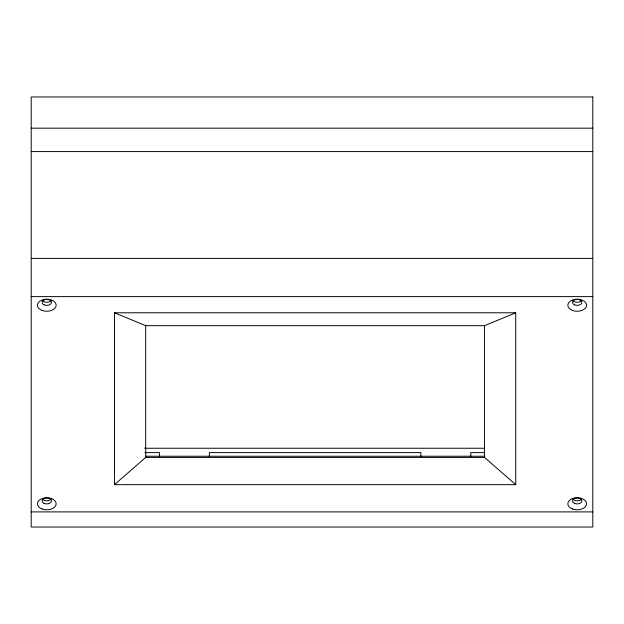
<?xml version="1.0" encoding="UTF-8"?>
<svg xmlns="http://www.w3.org/2000/svg" width="624" height="624" viewBox="0 0 624 624"><rect width="100%" height="100%" fill="white"/><g stroke="black" fill="none" stroke-linecap="round" stroke-linejoin="round"><path stroke-width="0.94" d="M114.496 484.653L145.696 457.423L484.528 457.423L515.728 484.653L515.728 312.78L114.496 312.78L114.496 484.653L515.728 484.653M515.728 312.78L484.528 325.666L145.696 325.666L114.496 312.78M31.2 128.177L592.8 128.177M31.2 151.577L592.8 151.577M31.2 258.398L592.8 258.398M31.2 296.618L592.8 296.618M144.62 448.25L484.247 448.25M144.862 452.611L159.424 452.611L159.424 456.44M484.388 452.611L470.8 452.611L470.8 456.44M145.696 456.23L484.528 456.23M31.2 511.891L592.8 511.891M484.528 325.439L484.528 457.423M420.88 456.44L420.88 452.611L209.344 452.611L209.344 456.44M145.696 325.439L145.696 457.423M51.074 300.487A4.68 3.011 0 0 1 46.8 302.266A4.68 3.011 0 0 1 42.526 300.487M51.074 499.028A4.68 3.011 0 0 1 46.8 500.815A4.68 3.011 0 0 1 42.526 499.028M581.474 499.028A4.68 3.011 0 0 1 577.2 500.815A4.68 3.011 0 0 1 572.926 499.028M581.474 300.487A4.68 3.011 0 0 1 577.2 302.266A4.68 3.011 0 0 1 572.926 300.487M592.8 96.977L31.2 96.977L31.2 527.023L592.8 527.023L592.8 96.977M44.047 503.342A4.68 3.011 0 0 0 51.457 501.228A4.68 3.011 0 0 0 44.897 498.163A4.68 3.011 0 0 0 44.047 503.342M42.12 508.989A9.36 6.014 0 0 0 56.16 503.779A9.36 6.014 0 0 0 42.12 498.568A9.36 6.014 0 0 0 42.12 508.989M44.047 304.801A4.68 3.011 0 0 0 51.457 302.679A4.68 3.011 0 0 0 44.897 299.621A4.68 3.011 0 0 0 44.047 304.801M42.12 310.448A9.36 6.014 0 0 0 56.16 305.237A9.36 6.014 0 0 0 42.12 300.027A9.36 6.014 0 0 0 42.12 310.448M574.447 503.342A4.68 3.011 0 0 0 581.857 501.228A4.68 3.011 0 0 0 575.297 498.163A4.68 3.011 0 0 0 574.447 503.342M572.52 508.989A9.36 6.014 0 0 0 586.56 503.779A9.36 6.014 0 0 0 572.52 498.568A9.36 6.014 0 0 0 572.52 508.989M574.447 304.801A4.68 3.011 0 0 0 581.857 302.679A4.68 3.011 0 0 0 575.297 299.621A4.68 3.011 0 0 0 574.447 304.801M572.52 310.448A9.36 6.014 0 0 0 586.56 305.237A9.36 6.014 0 0 0 572.52 300.027A9.36 6.014 0 0 0 572.52 310.448"/></g></svg>
